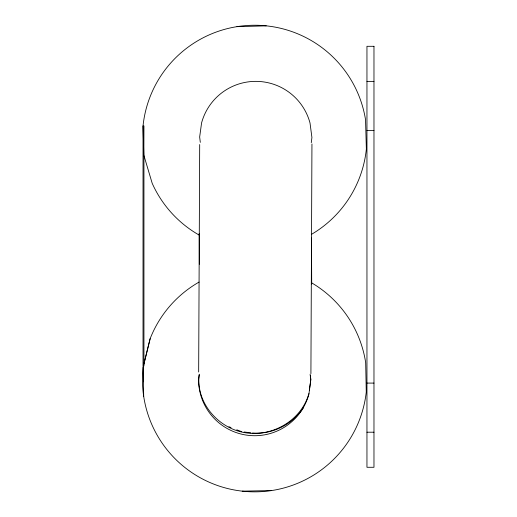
<?xml version="1.0" encoding="UTF-8"?>
<svg xmlns="http://www.w3.org/2000/svg" width="517" height="517" viewBox="0 0 517 517"><rect width="100%" height="100%" fill="white"/><g stroke="black" fill="none" stroke-linecap="round" stroke-linejoin="round"><path stroke-width="0.78" d="M199.691 144.553L198.664 372.007M311.945 143.952L310.911 373.623M199.543 235.293A112.26 112.26 0 0 1 152.211 183.348L143.842 155.262L143.939 125.967L143.028 125.967L143.028 365.952L143.939 365.952L143.939 155.585M308.92 393.566C300.9 422.247 268.588 439.159 240.198 431.656C215.337 425.291 195.549 400.255 199.271 374.211M310.122 374.23L310.827 379.581L308.914 394.109A56.133 56.133 0 0 1 198.56 379.581M198.67 378.787L199.194 374.909M311.279 142.647L311.919 137.483L310.006 122.956A56.133 56.133 0 0 0 201.572 122.956L199.659 137.011L200.305 142.362M309.34 390.464L310.723 380.376M143.939 363.903L150.15 338.667A112.26 112.26 0 0 1 199.071 282.069M150.15 338.667L143.125 367.122L143.7 396.416M143.435 365.952L143.125 367.122A112.26 112.26 0 0 0 242.234 491.15L271.528 490.575M303.679 407.318C292.919 424.289 272.511 434.694 252.477 432.988M236.948 26.664L266.249 25.85M366.954 81.382L373.972 81.382M366.954 130.497L373.972 130.497M366.954 383.091L373.972 383.091M366.954 432.206L373.972 432.206M244.056 431.992L250.945 432.807M228.889 426.732L231.034 427.559M236.754 429.782L241.762 431.721M310.29 375.717L310.827 379.581M143.842 155.262L143.028 125.967A112.26 112.26 0 0 1 365.545 119.776L366.359 149.07A112.26 112.26 0 0 1 311.796 234.169M311.493 238.027L311.699 284.066M199.213 233.464L199.355 264.252M143.416 365.952L143.416 381.766M242.234 491.15A112.26 112.26 0 0 0 366.262 392.048L365.687 362.747A112.26 112.26 0 0 0 311.337 282.657M373.972 46.304L366.954 46.304L366.954 467.284L373.972 467.284L373.972 46.304"/></g></svg>
